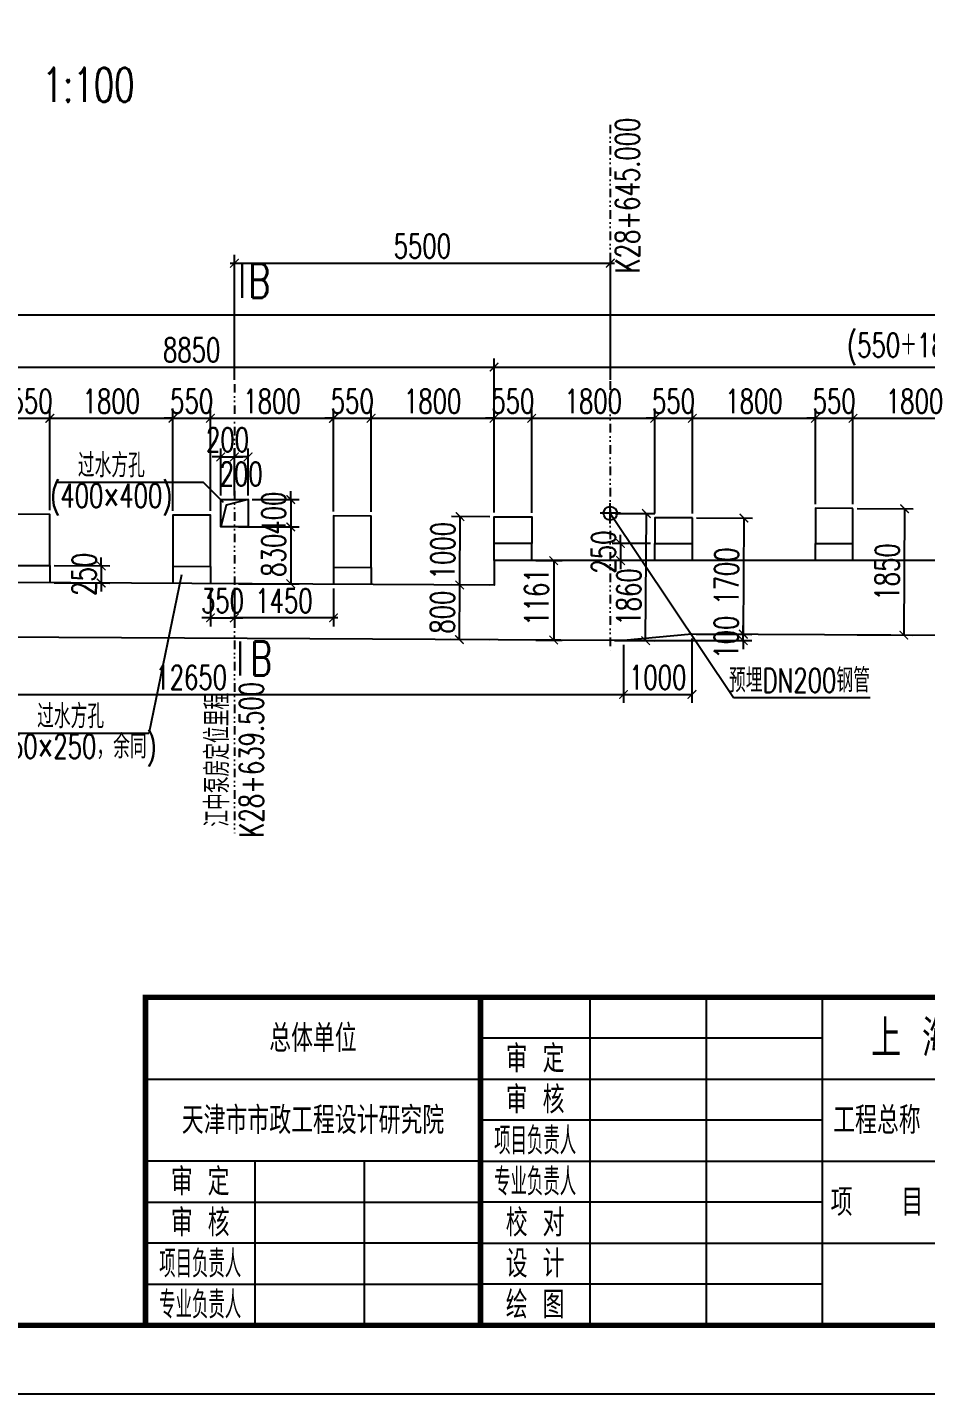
# Model space of a CAD drawing. Extents: x 266020 to 523514, y 704210 to 746210.
# Drawn here: x 416409 to 429551, y 704210 to 724201 of the extents above; entities that cross this region are included whole.
import ezdxf
from ezdxf.enums import TextEntityAlignment as Align

# ---------------------------------------------------------------- set-up
doc = ezdxf.new("R2010")
doc.units = 0
doc.header["$LTSCALE"] = 50
doc.header["$MEASUREMENT"] = 0
doc.linetypes.add('DIVIDE2', pattern=[0.625, 0.25, -0.125, 0, -0.125, 0, -0.125])
doc.layers.get('0').update_dxf_attribs({"linetype": 'CONTINUOUS'})
doc.layers.get('Defpoints').update_dxf_attribs({"linetype": 'CONTINUOUS'})
for name, color, linetype in [('01 标  注', 1, 'CONTINUOUS'), ('4', 4, 'CONTINUOUS'), ('zxz 01 标  注', 1, 'CONTINUOUS'), ('zxz 02 结  构', 5, 'CONTINUOUS'), ('图框', 7, 'CONTINUOUS')]:
    doc.layers.add(name, color=color, linetype=linetype)
doc.styles.get("Standard").update_dxf_attribs({"font": 'txt1.shx', "width": 0.7, "bigfont": 'hztxt.shx'})
doc.dimstyles.new('1：100', dxfattribs={"dimscale": 100, "dimtxt": 3.5, "dimasz": 1.25, "dimexe": 1.25, "dimexo": 0.625, "dimgap": 0.75, "dimtad": 1, "dimdsep": 46, "dimtxsty": 'Standard', "dimblk": 'ARCHTICK', "dimcen": 2.5, "dimclrt": 256, "dimadec": 0, "dimazin": 0, "dimtfac": 1, "dimtix": 1, "dimtmove": 0, "dimatfit": 3, "dimfxl": 0, "dimarcsym": 0})
doc.dimstyles.new('zxz 1：25', dxfattribs={"dimscale": 100, "dimtxt": 3.5, "dimasz": 1.25, "dimexe": 1.25, "dimexo": 0.625, "dimgap": 0.75, "dimtad": 1, "dimdec": 0, "dimlfac": 0.25, "dimdsep": 46, "dimtxsty": 'Standard', "dimblk": 'ARCHTICK', "dimcen": 2.5, "dimdle": 0.625, "dimclrt": 1, "dimadec": 4, "dimazin": 1, "dimtfac": 1, "dimtdec": 0, "dimtix": 1, "dimtmove": 0, "dimatfit": 3, "dimldrblk": 'ARCHTICK', "dimfxl": 0, "dimarcsym": 0})

# ---------------------------------------------------------------- blocks, each defined once
blk = doc.blocks.new('_ArchTick')
at = {"color": 0, "linetype": 'ByBlock', "const_width": 0.15}
blk.add_lwpolyline([(-0.5, -0.5), (0.5, 0.5)], dxfattribs=at)
blk = doc.blocks.new('*D325')
at = {"layer": 'Defpoints', "color": 0}
for p in [(416738, 718481), (416188, 717078), (416738, 717075)]:
    blk.add_point(p, dxfattribs=at)
at = {"layer": 'zxz 01 标  注', "color": 0, "lineweight": -2}
for p, q in [((416188, 717141), (416188, 718606)), ((416738, 717138), (416738, 718606)), ((416188, 718481), (416063, 718481)), ((416188, 718481), (416738, 718481)), ((416738, 718481), (416863, 718481))]:
    blk.add_line(p, q, dxfattribs=at)
at = {"layer": 'zxz 01 标  注', "color": 0, "lineweight": -2, "xscale": 125, "yscale": 125, "zscale": 125}
blk.add_blockref('_ArchTick', (416188, 718481), dxfattribs=at)
at = {"layer": 'zxz 01 标  注', "color": 0, "lineweight": -2, "xscale": 125, "yscale": 125, "zscale": 125, "rotation": 180}
blk.add_blockref('_ArchTick', (416738, 718481), dxfattribs=at)
at = {"layer": 'zxz 01 标  注', "color": 1, "insert": (416463, 718731), "char_height": 350, "attachment_point": 5}
blk.add_mtext('550', dxfattribs=at)
blk = doc.blocks.new('*D326')
at = {"layer": 'Defpoints', "color": 0}
for p in [(418538, 718481), (416738, 717075), (418538, 717066)]:
    blk.add_point(p, dxfattribs=at)
at = {"layer": 'zxz 01 标  注', "color": 0, "lineweight": -2}
for p, q in [((416738, 717138), (416738, 718606)), ((418538, 717128), (418538, 718606)), ((416675, 718481), (418600, 718481))]:
    blk.add_line(p, q, dxfattribs=at)
at = {"layer": 'zxz 01 标  注', "color": 0, "lineweight": -2, "xscale": 125, "yscale": 125, "zscale": 125, "rotation": 180}
blk.add_blockref('_ArchTick', (416738, 718481), dxfattribs=at)
at = {"layer": 'zxz 01 标  注', "color": 0, "lineweight": -2, "xscale": 125, "yscale": 125, "zscale": 125}
blk.add_blockref('_ArchTick', (418538, 718481), dxfattribs=at)
at = {"layer": 'zxz 01 标  注', "color": 1, "insert": (417638, 718731), "char_height": 350, "attachment_point": 5}
blk.add_mtext('1800', dxfattribs=at)
blk = doc.blocks.new('*D327')
at = {"layer": 'Defpoints', "color": 0}
for p in [(419088, 718481), (418538, 717066), (419088, 717062)]:
    blk.add_point(p, dxfattribs=at)
at = {"layer": 'zxz 01 标  注', "color": 0, "lineweight": -2}
for p, q in [((418538, 717128), (418538, 718606)), ((419088, 717125), (419088, 718606)), ((418538, 718481), (418413, 718481)), ((418538, 718481), (419088, 718481)), ((419088, 718481), (419213, 718481))]:
    blk.add_line(p, q, dxfattribs=at)
at = {"layer": 'zxz 01 标  注', "color": 0, "lineweight": -2, "xscale": 125, "yscale": 125, "zscale": 125}
blk.add_blockref('_ArchTick', (418538, 718481), dxfattribs=at)
at = {"layer": 'zxz 01 标  注', "color": 0, "lineweight": -2, "xscale": 125, "yscale": 125, "zscale": 125, "rotation": 180}
blk.add_blockref('_ArchTick', (419088, 718481), dxfattribs=at)
at = {"layer": 'zxz 01 标  注', "color": 1, "insert": (418813, 718731), "char_height": 350, "attachment_point": 5}
blk.add_mtext('550', dxfattribs=at)
blk = doc.blocks.new('*D328')
at = {"layer": 'Defpoints', "color": 0}
for p in [(419088, 716062), (419438, 716061), (419438, 715561)]:
    blk.add_point(p, dxfattribs=at)
at = {"layer": 'zxz 01 标  注', "color": 0, "lineweight": -2}
for p, q in [((419088, 716000), (419088, 715436)), ((419438, 715998), (419438, 715436)), ((419088, 715561), (418963, 715561)), ((419088, 715561), (419438, 715561)), ((419438, 715561), (419563, 715561))]:
    blk.add_line(p, q, dxfattribs=at)
at = {"layer": 'zxz 01 标  注', "color": 0, "lineweight": -2, "xscale": 125, "yscale": 125, "zscale": 125}
blk.add_blockref('_ArchTick', (419088, 715561), dxfattribs=at)
at = {"layer": 'zxz 01 标  注', "color": 0, "lineweight": -2, "xscale": 125, "yscale": 125, "zscale": 125, "rotation": 180}
blk.add_blockref('_ArchTick', (419438, 715561), dxfattribs=at)
at = {"layer": 'zxz 01 标  注', "color": 1, "insert": (419263, 715811), "char_height": 350, "attachment_point": 5}
blk.add_mtext('350', dxfattribs=at)
blk = doc.blocks.new('*D329')
at = {"layer": 'Defpoints', "color": 0}
for p in [(421438, 718481), (420888, 717053), (421438, 717050)]:
    blk.add_point(p, dxfattribs=at)
at = {"layer": 'zxz 01 标  注', "color": 0, "lineweight": -2}
for p, q in [((420888, 717115), (420888, 718606)), ((421438, 717112), (421438, 718606)), ((420888, 718481), (420763, 718481)), ((420888, 718481), (421438, 718481)), ((421438, 718481), (421563, 718481))]:
    blk.add_line(p, q, dxfattribs=at)
at = {"layer": 'zxz 01 标  注', "color": 0, "lineweight": -2, "xscale": 125, "yscale": 125, "zscale": 125}
blk.add_blockref('_ArchTick', (420888, 718481), dxfattribs=at)
at = {"layer": 'zxz 01 标  注', "color": 0, "lineweight": -2, "xscale": 125, "yscale": 125, "zscale": 125, "rotation": 180}
blk.add_blockref('_ArchTick', (421438, 718481), dxfattribs=at)
at = {"layer": 'zxz 01 标  注', "color": 1, "insert": (421163, 718731), "char_height": 350, "attachment_point": 5}
blk.add_mtext('550', dxfattribs=at)
blk = doc.blocks.new('*D330')
at = {"layer": 'Defpoints', "color": 0}
for p in [(419438, 716061), (420888, 716053), (419438, 715561)]:
    blk.add_point(p, dxfattribs=at)
at = {"layer": 'zxz 01 标  注', "color": 0, "lineweight": -2}
for p, q in [((419438, 715998), (419438, 715436)), ((420888, 715990), (420888, 715436)), ((420950, 715561), (419375, 715561))]:
    blk.add_line(p, q, dxfattribs=at)
at = {"layer": 'zxz 01 标  注', "color": 0, "lineweight": -2, "xscale": 125, "yscale": 125, "zscale": 125, "rotation": 180}
blk.add_blockref('_ArchTick', (419438, 715561), dxfattribs=at)
at = {"layer": 'zxz 01 标  注', "color": 0, "lineweight": -2, "xscale": 125, "yscale": 125, "zscale": 125}
blk.add_blockref('_ArchTick', (420888, 715561), dxfattribs=at)
at = {"layer": 'zxz 01 标  注', "color": 1, "insert": (420163, 715811), "char_height": 350, "attachment_point": 5}
blk.add_mtext('1450', dxfattribs=at)
blk = doc.blocks.new('*D331')
at = {"layer": 'Defpoints', "color": 0}
for p in [(420888, 718481), (419088, 717062), (420888, 717053)]:
    blk.add_point(p, dxfattribs=at)
at = {"layer": 'zxz 01 标  注', "color": 0, "lineweight": -2}
for p, q in [((419088, 717125), (419088, 718606)), ((420888, 717115), (420888, 718606)), ((419025, 718481), (420950, 718481))]:
    blk.add_line(p, q, dxfattribs=at)
at = {"layer": 'zxz 01 标  注', "color": 0, "lineweight": -2, "xscale": 125, "yscale": 125, "zscale": 125, "rotation": 180}
blk.add_blockref('_ArchTick', (419088, 718481), dxfattribs=at)
at = {"layer": 'zxz 01 标  注', "color": 0, "lineweight": -2, "xscale": 125, "yscale": 125, "zscale": 125}
blk.add_blockref('_ArchTick', (420888, 718481), dxfattribs=at)
at = {"layer": 'zxz 01 标  注', "color": 1, "insert": (419988, 718731), "char_height": 350, "attachment_point": 5}
blk.add_mtext('1800', dxfattribs=at)
blk = doc.blocks.new('*D332')
at = {"layer": 'Defpoints', "color": 0}
for p in [(423238, 718481), (421438, 717050), (423238, 717040)]:
    blk.add_point(p, dxfattribs=at)
at = {"layer": 'zxz 01 标  注', "color": 0, "lineweight": -2}
for p, q in [((421438, 717112), (421438, 718606)), ((423238, 717102), (423238, 718606)), ((421375, 718481), (423300, 718481))]:
    blk.add_line(p, q, dxfattribs=at)
at = {"layer": 'zxz 01 标  注', "color": 0, "lineweight": -2, "xscale": 125, "yscale": 125, "zscale": 125, "rotation": 180}
blk.add_blockref('_ArchTick', (421438, 718481), dxfattribs=at)
at = {"layer": 'zxz 01 标  注', "color": 0, "lineweight": -2, "xscale": 125, "yscale": 125, "zscale": 125}
blk.add_blockref('_ArchTick', (423238, 718481), dxfattribs=at)
at = {"layer": 'zxz 01 标  注', "color": 1, "insert": (422338, 718731), "char_height": 350, "attachment_point": 5}
blk.add_mtext('1800', dxfattribs=at)
blk = doc.blocks.new('*D333')
at = {"layer": 'Defpoints', "color": 0}
for p in [(423788, 718481), (423238, 717040), (423788, 717037)]:
    blk.add_point(p, dxfattribs=at)
at = {"layer": 'zxz 01 标  注', "color": 0, "lineweight": -2}
for p, q in [((423238, 717102), (423238, 718606)), ((423788, 717099), (423788, 718606)), ((423238, 718481), (423113, 718481)), ((423238, 718481), (423788, 718481)), ((423788, 718481), (423913, 718481))]:
    blk.add_line(p, q, dxfattribs=at)
at = {"layer": 'zxz 01 标  注', "color": 0, "lineweight": -2, "xscale": 125, "yscale": 125, "zscale": 125}
blk.add_blockref('_ArchTick', (423238, 718481), dxfattribs=at)
at = {"layer": 'zxz 01 标  注', "color": 0, "lineweight": -2, "xscale": 125, "yscale": 125, "zscale": 125, "rotation": 180}
blk.add_blockref('_ArchTick', (423788, 718481), dxfattribs=at)
at = {"layer": 'zxz 01 标  注', "color": 1, "insert": (423513, 718731), "char_height": 350, "attachment_point": 5}
blk.add_mtext('550', dxfattribs=at)
blk = doc.blocks.new('*D347')
at = {"layer": 'Defpoints', "color": 0}
for p in [(416738, 716325), (416738, 716075), (417489, 716071)]:
    blk.add_point(p, dxfattribs=at)
at = {"layer": 'zxz 01 标  注', "color": 0, "lineweight": -2}
for p, q in [((416800, 716325), (417616, 716321)), ((417491, 716321), (417489, 716071)), ((417491, 716321), (417491, 716446)), ((416800, 716075), (417614, 716071)), ((417489, 716071), (417488, 715946))]:
    blk.add_line(p, q, dxfattribs=at)
at = {"layer": 'zxz 01 标  注', "color": 0, "lineweight": -2, "xscale": 125, "yscale": 125, "zscale": 125}
for p, rotation in [((417491, 716321), 269.6858874614662), ((417489, 716071), 89.68588746146627)]:
    blk.add_blockref('_ArchTick', p, dxfattribs=dict(at, rotation=rotation))
at = {"layer": 'zxz 01 标  注', "insert": (417240, 716198), "char_height": 350, "attachment_point": 5, "rotation": 89.6859}
blk.add_mtext('250', dxfattribs=at)
blk = doc.blocks.new('*D348')
at = {"layer": 'Defpoints', "color": 0}
for p in [(425588, 718481), (423788, 717037), (425588, 717027)]:
    blk.add_point(p, dxfattribs=at)
at = {"layer": 'zxz 01 标  注', "color": 0, "lineweight": -2}
for p, q in [((423788, 717099), (423788, 718606)), ((425588, 717089), (425588, 718606)), ((423725, 718481), (425650, 718481))]:
    blk.add_line(p, q, dxfattribs=at)
at = {"layer": 'zxz 01 标  注', "color": 0, "lineweight": -2, "xscale": 125, "yscale": 125, "zscale": 125, "rotation": 180}
blk.add_blockref('_ArchTick', (423788, 718481), dxfattribs=at)
at = {"layer": 'zxz 01 标  注', "color": 0, "lineweight": -2, "xscale": 125, "yscale": 125, "zscale": 125}
blk.add_blockref('_ArchTick', (425588, 718481), dxfattribs=at)
at = {"layer": 'zxz 01 标  注', "color": 1, "insert": (424688, 718731), "char_height": 350, "attachment_point": 5}
blk.add_mtext('1800', dxfattribs=at)
blk = doc.blocks.new('*D349')
at = {"layer": 'Defpoints', "color": 0}
for p in [(426138, 718481), (425588, 717027), (426138, 717024)]:
    blk.add_point(p, dxfattribs=at)
at = {"layer": 'zxz 01 标  注', "color": 0, "lineweight": -2}
for p, q in [((425588, 717089), (425588, 718606)), ((426138, 717086), (426138, 718606)), ((425588, 718481), (425463, 718481)), ((425588, 718481), (426138, 718481)), ((426138, 718481), (426263, 718481))]:
    blk.add_line(p, q, dxfattribs=at)
at = {"layer": 'zxz 01 标  注', "color": 0, "lineweight": -2, "xscale": 125, "yscale": 125, "zscale": 125}
blk.add_blockref('_ArchTick', (425588, 718481), dxfattribs=at)
at = {"layer": 'zxz 01 标  注', "color": 0, "lineweight": -2, "xscale": 125, "yscale": 125, "zscale": 125, "rotation": 180}
blk.add_blockref('_ArchTick', (426138, 718481), dxfattribs=at)
at = {"layer": 'zxz 01 标  注', "color": 1, "insert": (425863, 718731), "char_height": 350, "attachment_point": 5}
blk.add_mtext('550', dxfattribs=at)
blk = doc.blocks.new('*D350')
at = {"layer": 'Defpoints', "color": 0}
for p in [(427938, 718481), (427938, 717164), (426138, 717024)]:
    blk.add_point(p, dxfattribs=at)
at = {"layer": 'zxz 01 标  注', "color": 0, "lineweight": -2}
for p, q in [((426138, 717086), (426138, 718606)), ((427938, 717226), (427938, 718606)), ((426075, 718481), (428000, 718481))]:
    blk.add_line(p, q, dxfattribs=at)
at = {"layer": 'zxz 01 标  注', "color": 0, "lineweight": -2, "xscale": 125, "yscale": 125, "zscale": 125, "rotation": 180}
blk.add_blockref('_ArchTick', (426138, 718481), dxfattribs=at)
at = {"layer": 'zxz 01 标  注', "color": 0, "lineweight": -2, "xscale": 125, "yscale": 125, "zscale": 125}
blk.add_blockref('_ArchTick', (427938, 718481), dxfattribs=at)
at = {"layer": 'zxz 01 标  注', "color": 1, "insert": (427038, 718731), "char_height": 350, "attachment_point": 5}
blk.add_mtext('1800', dxfattribs=at)
blk = doc.blocks.new('*D351')
at = {"layer": 'Defpoints', "color": 0}
for p in [(428488, 718481), (427938, 717164), (428488, 717161)]:
    blk.add_point(p, dxfattribs=at)
at = {"layer": 'zxz 01 标  注', "color": 0, "lineweight": -2}
for p, q in [((427938, 717226), (427938, 718606)), ((428488, 717223), (428488, 718606)), ((427938, 718481), (427813, 718481)), ((427938, 718481), (428488, 718481)), ((428488, 718481), (428613, 718481))]:
    blk.add_line(p, q, dxfattribs=at)
at = {"layer": 'zxz 01 标  注', "color": 0, "lineweight": -2, "xscale": 125, "yscale": 125, "zscale": 125}
blk.add_blockref('_ArchTick', (427938, 718481), dxfattribs=at)
at = {"layer": 'zxz 01 标  注', "color": 0, "lineweight": -2, "xscale": 125, "yscale": 125, "zscale": 125, "rotation": 180}
blk.add_blockref('_ArchTick', (428488, 718481), dxfattribs=at)
at = {"layer": 'zxz 01 标  注', "color": 1, "insert": (428213, 718731), "char_height": 350, "attachment_point": 5}
blk.add_mtext('550', dxfattribs=at)
blk = doc.blocks.new('*D352')
at = {"layer": 'Defpoints', "color": 0}
for p in [(430288, 718481), (428488, 717161), (430288, 717151)]:
    blk.add_point(p, dxfattribs=at)
at = {"layer": 'zxz 01 标  注', "color": 0, "lineweight": -2}
for p, q in [((428488, 717223), (428488, 718606)), ((430288, 717214), (430288, 718606)), ((428425, 718481), (430350, 718481))]:
    blk.add_line(p, q, dxfattribs=at)
at = {"layer": 'zxz 01 标  注', "color": 0, "lineweight": -2, "xscale": 125, "yscale": 125, "zscale": 125, "rotation": 180}
blk.add_blockref('_ArchTick', (428488, 718481), dxfattribs=at)
at = {"layer": 'zxz 01 标  注', "color": 0, "lineweight": -2, "xscale": 125, "yscale": 125, "zscale": 125}
blk.add_blockref('_ArchTick', (430288, 718481), dxfattribs=at)
at = {"layer": 'zxz 01 标  注', "color": 1, "insert": (429388, 718731), "char_height": 350, "attachment_point": 5}
blk.add_mtext('1800', dxfattribs=at)
blk = doc.blocks.new('*D360')
at = {"layer": 'Defpoints', "color": 0}
for p in [(422740, 717042), (423238, 717040), (423238, 716040)]:
    blk.add_point(p, dxfattribs=at)
at = {"layer": 'zxz 01 标  注', "color": 0, "lineweight": -2}
for p, q in [((423175, 717040), (422615, 717043)), ((422734, 716042), (422740, 717042)), ((423175, 716040), (422609, 716043))]:
    blk.add_line(p, q, dxfattribs=at)
at = {"layer": 'zxz 01 标  注', "color": 0, "lineweight": -2, "xscale": 125, "yscale": 125, "zscale": 125}
for p, rotation in [((422740, 717042), 89.68588746480138), ((422734, 716042), 269.6858874648014)]:
    blk.add_blockref('_ArchTick', p, dxfattribs=dict(at, rotation=rotation))
at = {"layer": 'zxz 01 标  注', "insert": (422487, 716544), "char_height": 350, "attachment_point": 5, "rotation": 89.6859}
blk.add_mtext('1000', dxfattribs=at)
blk = doc.blocks.new('*D361')
at = {"layer": 'Defpoints', "color": 0}
for p in [(422734, 716042), (423238, 716040), (423238, 715240)]:
    blk.add_point(p, dxfattribs=at)
at = {"layer": 'zxz 01 标  注', "color": 0, "lineweight": -2}
for p, q in [((423175, 716040), (422609, 716043)), ((422730, 715243), (422734, 716042)), ((423175, 715240), (422605, 715243))]:
    blk.add_line(p, q, dxfattribs=at)
at = {"layer": 'zxz 01 标  注', "color": 0, "lineweight": -2, "xscale": 125, "yscale": 125, "zscale": 125}
for p, rotation in [((422734, 716042), 89.68588746480138), ((422730, 715243), 269.6858874648014)]:
    blk.add_blockref('_ArchTick', p, dxfattribs=dict(at, rotation=rotation))
at = {"layer": 'zxz 01 标  注', "insert": (422482, 715644), "char_height": 350, "attachment_point": 5, "rotation": 89.6859}
blk.add_mtext('800', dxfattribs=at)
blk = doc.blocks.new('*D365')
at = {"layer": 'Defpoints', "color": 0}
for p in [(426138, 717024), (426138, 715324), (426883, 715320)]:
    blk.add_point(p, dxfattribs=at)
at = {"layer": 'zxz 01 标  注', "color": 0, "lineweight": -2}
for p, q in [((426200, 717023), (427018, 717019)), ((426893, 717020), (426883, 715320)), ((426200, 715323), (427008, 715319))]:
    blk.add_line(p, q, dxfattribs=at)
at = {"layer": 'zxz 01 标  注', "color": 0, "lineweight": -2, "xscale": 125, "yscale": 125, "zscale": 125}
for p, rotation in [((426893, 717020), 89.68588746480135), ((426883, 715320), 269.6858874648013)]:
    blk.add_blockref('_ArchTick', p, dxfattribs=dict(at, rotation=rotation))
at = {"layer": 'zxz 01 标  注', "insert": (426638, 716171), "char_height": 350, "attachment_point": 5, "rotation": 89.6859}
blk.add_mtext('1700', dxfattribs=at)
blk = doc.blocks.new('*D366')
at = {"layer": 'Defpoints', "color": 0}
for p in [(428488, 717161), (428488, 715311), (429232, 715307)]:
    blk.add_point(p, dxfattribs=at)
at = {"layer": 'zxz 01 标  注', "color": 0, "lineweight": -2}
for p, q in [((428550, 717161), (429368, 717156)), ((429243, 717157), (429232, 715307)), ((428550, 715311), (429357, 715306))]:
    blk.add_line(p, q, dxfattribs=at)
at = {"layer": 'zxz 01 标  注', "color": 0, "lineweight": -2, "xscale": 125, "yscale": 125, "zscale": 125}
for p, rotation in [((429243, 717157), 89.68588746480135), ((429232, 715307), 269.6858874648013)]:
    blk.add_blockref('_ArchTick', p, dxfattribs=dict(at, rotation=rotation))
at = {"layer": 'zxz 01 标  注', "insert": (428988, 716233), "char_height": 350, "attachment_point": 5, "rotation": 89.6859}
blk.add_mtext('1850', dxfattribs=at)
blk = doc.blocks.new('*D367')
at = {"layer": 'Defpoints', "color": 0}
for p in [(419638, 717291), (419638, 716891), (420263, 716891)]:
    blk.add_point(p, dxfattribs=at)
at = {"layer": 'zxz 01 标  注', "color": 0, "lineweight": -2}
for p, q in [((420263, 717291), (420263, 717416)), ((419700, 717291), (420388, 717291)), ((420263, 717291), (420263, 716891)), ((419700, 716891), (420388, 716891)), ((420263, 716891), (420263, 716766))]:
    blk.add_line(p, q, dxfattribs=at)
at = {"layer": 'zxz 01 标  注', "color": 0, "lineweight": -2, "xscale": 125, "yscale": 125, "zscale": 125}
for p, rotation in [((420263, 717291), 270), ((420263, 716891), 90)]:
    blk.add_blockref('_ArchTick', p, dxfattribs=dict(at, rotation=rotation))
at = {"layer": 'zxz 01 标  注', "insert": (420013, 717091), "char_height": 350, "attachment_point": 5, "rotation": 90}
blk.add_mtext('400', dxfattribs=at)
blk = doc.blocks.new('*D368')
at = {"layer": 'Defpoints', "color": 0}
for p in [(419438, 717916), (419238, 717291), (419438, 717291)]:
    blk.add_point(p, dxfattribs=at)
at = {"layer": 'zxz 01 标  注', "color": 0, "lineweight": -2}
for p, q in [((419238, 717916), (419113, 717916)), ((419238, 717353), (419238, 718041)), ((419238, 717916), (419438, 717916)), ((419438, 717353), (419438, 718041)), ((419438, 717916), (419563, 717916))]:
    blk.add_line(p, q, dxfattribs=at)
at = {"layer": 'zxz 01 标  注', "color": 0, "lineweight": -2, "xscale": 125, "yscale": 125, "zscale": 125}
blk.add_blockref('_ArchTick', (419238, 717916), dxfattribs=at)
at = {"layer": 'zxz 01 标  注', "color": 0, "lineweight": -2, "xscale": 125, "yscale": 125, "zscale": 125, "rotation": 180}
blk.add_blockref('_ArchTick', (419438, 717916), dxfattribs=at)
at = {"layer": 'zxz 01 标  注', "insert": (419338, 718166), "char_height": 350, "attachment_point": 5}
blk.add_mtext('200', dxfattribs=at)
blk = doc.blocks.new('*D369')
at = {"layer": 'Defpoints', "color": 0}
for p in [(419438, 717916), (419438, 717291), (419638, 717291)]:
    blk.add_point(p, dxfattribs=at)
at = {"layer": 'zxz 01 标  注', "color": 0, "lineweight": -2}
for p, q in [((419438, 717353), (419438, 718041)), ((419638, 717916), (419438, 717916)), ((419638, 717353), (419638, 718041))]:
    blk.add_line(p, q, dxfattribs=at)
at = {"layer": 'zxz 01 标  注', "color": 0, "lineweight": -2, "xscale": 125, "yscale": 125, "zscale": 125, "rotation": 180}
blk.add_blockref('_ArchTick', (419438, 717916), dxfattribs=at)
at = {"layer": 'zxz 01 标  注', "color": 0, "lineweight": -2, "xscale": 125, "yscale": 125, "zscale": 125}
blk.add_blockref('_ArchTick', (419638, 717916), dxfattribs=at)
at = {"layer": 'zxz 01 标  注', "insert": (419538, 717666), "char_height": 350, "attachment_point": 5}
blk.add_mtext('200', dxfattribs=at)
blk = doc.blocks.new('*D371')
at = {"layer": 'Defpoints', "color": 0}
for p in [(437888, 719993), (390338, 717220), (437888, 717109)]:
    blk.add_point(p, dxfattribs=at)
at = {"layer": 'zxz 01 标  注', "color": 0, "lineweight": -2}
for p, q in [((390338, 717283), (390338, 720118)), ((437888, 717172), (437888, 720118)), ((390275, 719993), (437950, 719993))]:
    blk.add_line(p, q, dxfattribs=at)
at = {"layer": 'zxz 01 标  注', "color": 0, "lineweight": -2, "xscale": 125, "yscale": 125, "zscale": 125, "rotation": 180}
blk.add_blockref('_ArchTick', (390338, 719993), dxfattribs=at)
at = {"layer": 'zxz 01 标  注', "color": 0, "lineweight": -2, "xscale": 125, "yscale": 125, "zscale": 125}
blk.add_blockref('_ArchTick', (437888, 719993), dxfattribs=at)
at = {"layer": 'zxz 01 标  注', "color": 1, "insert": (414113, 720243), "char_height": 350, "attachment_point": 5}
blk.add_mtext('47550', dxfattribs=at)
blk = doc.blocks.new('*D372')
at = {"layer": 'Defpoints', "color": 0}
for p in [(423238, 719231), (414388, 717088), (423238, 717040)]:
    blk.add_point(p, dxfattribs=at)
at = {"layer": 'zxz 01 标  注', "color": 0, "lineweight": -2}
for p, q in [((414388, 717151), (414388, 719356)), ((423238, 717102), (423238, 719356)), ((414325, 719231), (423300, 719231))]:
    blk.add_line(p, q, dxfattribs=at)
at = {"layer": 'zxz 01 标  注', "color": 0, "lineweight": -2, "xscale": 125, "yscale": 125, "zscale": 125, "rotation": 180}
blk.add_blockref('_ArchTick', (414388, 719231), dxfattribs=at)
at = {"layer": 'zxz 01 标  注', "color": 0, "lineweight": -2, "xscale": 125, "yscale": 125, "zscale": 125}
blk.add_blockref('_ArchTick', (423238, 719231), dxfattribs=at)
at = {"layer": 'zxz 01 标  注', "color": 1, "insert": (418813, 719481), "char_height": 350, "attachment_point": 5}
blk.add_mtext('8850', dxfattribs=at)
blk = doc.blocks.new('*D373')
at = {"layer": 'Defpoints', "color": 0}
for p in [(437338, 719231), (437338, 717112), (423238, 717040)]:
    blk.add_point(p, dxfattribs=at)
at = {"layer": 'zxz 01 标  注', "color": 0, "lineweight": -2}
for p, q in [((423238, 717102), (423238, 719356)), ((437338, 717175), (437338, 719356)), ((423175, 719231), (437400, 719231))]:
    blk.add_line(p, q, dxfattribs=at)
at = {"layer": 'zxz 01 标  注', "color": 0, "lineweight": -2, "xscale": 125, "yscale": 125, "zscale": 125, "rotation": 180}
blk.add_blockref('_ArchTick', (423238, 719231), dxfattribs=at)
at = {"layer": 'zxz 01 标  注', "color": 0, "lineweight": -2, "xscale": 125, "yscale": 125, "zscale": 125}
blk.add_blockref('_ArchTick', (437338, 719231), dxfattribs=at)
at = {"layer": 'zxz 01 标  注', "color": 1, "insert": (430288, 719493), "char_height": 350, "attachment_point": 5}
blk.add_mtext('(550＋1800)×6=14100', dxfattribs=at)
blk = doc.blocks.new('*D382')
at = {"layer": 'Defpoints', "color": 0}
for p in [(425588, 716649), (425088, 716399), (425588, 716399)]:
    blk.add_point(p, dxfattribs=at)
at = {"layer": 'zxz 01 标  注', "color": 0, "lineweight": -2}
for p, q in [((425088, 716649), (425088, 716774)), ((425525, 716649), (424963, 716649)), ((425088, 716649), (425088, 716399)), ((425525, 716399), (424963, 716399)), ((425088, 716399), (425088, 716274))]:
    blk.add_line(p, q, dxfattribs=at)
at = {"layer": 'zxz 01 标  注', "color": 0, "lineweight": -2, "xscale": 125, "yscale": 125, "zscale": 125}
for p, rotation in [((425088, 716649), 270), ((425088, 716399), 90)]:
    blk.add_blockref('_ArchTick', p, dxfattribs=dict(at, rotation=rotation))
at = {"layer": 'zxz 01 标  注', "color": 1, "insert": (424838, 716524), "char_height": 350, "attachment_point": 5, "rotation": 90}
blk.add_mtext('250', dxfattribs=at)
blk = doc.blocks.new('*D376')
at = {"layer": 'Defpoints', "color": 0}
for p in [(424938, 720750), (419438, 718981), (424938, 718981)]:
    blk.add_point(p, dxfattribs=at)
at = {"layer": 'zxz 01 标  注', "color": 0, "lineweight": -2}
for p, q in [((419375, 720750), (425000, 720750)), ((419438, 719044), (419438, 720875)), ((424938, 719044), (424938, 720875))]:
    blk.add_line(p, q, dxfattribs=at)
at = {"layer": 'zxz 01 标  注', "color": 0, "lineweight": -2, "xscale": 125, "yscale": 125, "zscale": 125, "rotation": 180}
blk.add_blockref('_ArchTick', (419438, 720750), dxfattribs=at)
at = {"layer": 'zxz 01 标  注', "color": 0, "lineweight": -2, "xscale": 125, "yscale": 125, "zscale": 125}
blk.add_blockref('_ArchTick', (424938, 720750), dxfattribs=at)
at = {"layer": 'zxz 01 标  注', "color": 1, "insert": (422188, 721000), "char_height": 350, "attachment_point": 5}
blk.add_mtext('5500', dxfattribs=at)
blk = doc.blocks.new('*D377')
at = {"layer": 'Defpoints', "color": 0}
for p in [(423788, 716398), (423788, 715237), (424109, 715237)]:
    blk.add_point(p, dxfattribs=at)
at = {"layer": 'zxz 01 标  注', "color": 0, "lineweight": -2}
for p, q in [((423850, 716398), (424234, 716398)), ((424109, 716398), (424109, 715237)), ((423850, 715237), (424234, 715237))]:
    blk.add_line(p, q, dxfattribs=at)
at = {"layer": 'zxz 01 标  注', "color": 0, "lineweight": -2, "xscale": 125, "yscale": 125, "zscale": 125}
for p, rotation in [((424109, 716398), 90), ((424109, 715237), 270)]:
    blk.add_blockref('_ArchTick', p, dxfattribs=dict(at, rotation=rotation))
at = {"layer": 'zxz 01 标  注', "insert": (423859, 715866), "char_height": 350, "attachment_point": 5, "rotation": 90}
blk.add_mtext('1161', dxfattribs=at)
blk = doc.blocks.new('*D378')
at = {"layer": 'Defpoints', "color": 0}
for p in [(424947, 717090), (425465, 717088), (424937, 715230)]:
    blk.add_point(p, dxfattribs=at)
at = {"layer": 'zxz 01 标  注', "color": 0, "lineweight": -2}
for p, q in [((425010, 717090), (425590, 717087)), ((425454, 715228), (425465, 717088)), ((425000, 715230), (425579, 715227))]:
    blk.add_line(p, q, dxfattribs=at)
at = {"layer": 'zxz 01 标  注', "color": 0, "lineweight": -2, "xscale": 125, "yscale": 125, "zscale": 125}
for p, rotation in [((425465, 717088), 89.68588746165277), ((425454, 715228), 269.6858874616528)]:
    blk.add_blockref('_ArchTick', p, dxfattribs=dict(at, rotation=rotation))
at = {"layer": 'zxz 01 标  注', "insert": (425208, 715867), "char_height": 350, "attachment_point": 5, "rotation": 89.6859}
blk.add_mtext('1860', dxfattribs=at)
blk = doc.blocks.new('*D379')
at = {"layer": 'Defpoints', "color": 0}
for p in [(419438, 716891), (419438, 716061), (420263, 716061)]:
    blk.add_point(p, dxfattribs=at)
at = {"layer": 'zxz 01 标  注', "color": 0, "lineweight": -2}
for p, q in [((419500, 716891), (420388, 716891)), ((420263, 716891), (420263, 716061)), ((419500, 716061), (420388, 716061))]:
    blk.add_line(p, q, dxfattribs=at)
at = {"layer": 'zxz 01 标  注', "color": 0, "lineweight": -2, "xscale": 125, "yscale": 125, "zscale": 125}
for p, rotation in [((420263, 716891), 90), ((420263, 716061), 270)]:
    blk.add_blockref('_ArchTick', p, dxfattribs=dict(at, rotation=rotation))
at = {"layer": 'zxz 01 标  注', "insert": (420013, 716476), "char_height": 350, "attachment_point": 5, "rotation": 90}
blk.add_mtext('830', dxfattribs=at)
blk = doc.blocks.new('*D565')
at = {"layer": 'Defpoints', "color": 0}
for p in [(412482, 715299), (425131, 715229), (425131, 714440)]:
    blk.add_point(p, dxfattribs=at)
at = {"layer": 'zxz 01 标  注', "color": 0, "lineweight": -2}
for p, q in [((412482, 715236), (412482, 714316)), ((425131, 715167), (425131, 714316)), ((412482, 714440), (425131, 714440))]:
    blk.add_line(p, q, dxfattribs=at)
at = {"layer": 'zxz 01 标  注', "color": 0, "lineweight": -2, "xscale": 125, "yscale": 125, "zscale": 125, "rotation": 180}
blk.add_blockref('_ArchTick', (412482, 714440), dxfattribs=at)
at = {"layer": 'zxz 01 标  注', "color": 0, "lineweight": -2, "xscale": 125, "yscale": 125, "zscale": 125}
blk.add_blockref('_ArchTick', (425131, 714440), dxfattribs=at)
at = {"layer": 'zxz 01 标  注', "insert": (418807, 714690), "char_height": 350, "attachment_point": 5}
blk.add_mtext('12650', dxfattribs=at)
blk = doc.blocks.new('*D566')
at = {"layer": 'Defpoints', "color": 0}
for p in [(426132, 715324), (425131, 715229), (426132, 714440)]:
    blk.add_point(p, dxfattribs=at)
at = {"layer": 'zxz 01 标  注', "color": 0, "lineweight": -2}
for p, q in [((425131, 715167), (425131, 714316)), ((426132, 715261), (426132, 714316)), ((425131, 714440), (426132, 714440))]:
    blk.add_line(p, q, dxfattribs=at)
at = {"layer": 'zxz 01 标  注', "color": 0, "lineweight": -2, "xscale": 125, "yscale": 125, "zscale": 125, "rotation": 180}
blk.add_blockref('_ArchTick', (425131, 714440), dxfattribs=at)
at = {"layer": 'zxz 01 标  注', "color": 0, "lineweight": -2, "xscale": 125, "yscale": 125, "zscale": 125}
blk.add_blockref('_ArchTick', (426132, 714440), dxfattribs=at)
at = {"layer": 'zxz 01 标  注', "insert": (425632, 714690), "char_height": 350, "attachment_point": 5}
blk.add_mtext('1000', dxfattribs=at)
blk = doc.blocks.new('*D567')
at = {"layer": 'Defpoints', "color": 0}
for p in [(426132, 715324), (426883, 715324), (425131, 715229)]:
    blk.add_point(p, dxfattribs=at)
at = {"layer": 'zxz 01 标  注', "color": 0, "lineweight": -2}
for p, q in [((426194, 715324), (427008, 715324)), ((426883, 715324), (426883, 715449)), ((426883, 715229), (426883, 715324)), ((425194, 715229), (427008, 715229)), ((426883, 715229), (426883, 715104))]:
    blk.add_line(p, q, dxfattribs=at)
at = {"layer": 'zxz 01 标  注', "color": 0, "lineweight": -2, "xscale": 125, "yscale": 125, "zscale": 125}
for p, rotation in [((426883, 715324), 270), ((426883, 715229), 90)]:
    blk.add_blockref('_ArchTick', p, dxfattribs=dict(at, rotation=rotation))
at = {"layer": 'zxz 01 标  注', "insert": (426633, 715277), "char_height": 350, "attachment_point": 5, "rotation": 90}
blk.add_mtext('100', dxfattribs=at)

msp = doc.modelspace()

# ---------------------------------------------------------------- linework, layer by layer
at = {"layer": '01 标  注'}
msp.add_lwpolyline([(442037.835, 704209.674), (442037.835, 746209.674), (382337.835, 746209.674), (382337.835, 704209.674)], close=True, dxfattribs=at)
at = {"layer": '01 标  注', "const_width": 35}
for points in [[(419552.835, 720742.531), (419552.835, 720242.531)], [(419523.914, 715217.22), (419523.914, 714717.22)]]:
    msp.add_lwpolyline(points, dxfattribs=at)
at = {"layer": '4', "color": 7, "const_width": 80}
msp.add_lwpolyline([(441037.835, 705209.674), (441037.835, 745209.674), (384837.835, 745209.674), (384837.835, 705209.674)], close=True, dxfattribs=at)
at = {"layer": 'zxz 01 标  注', "linetype": 'DIVIDE2', "ltscale": 10}
for p, q in [((424937.835, 722777), (424937.835, 715039.733)), ((419437.835, 718981.479), (419437.835, 712409.674))]:
    msp.add_line(p, q, dxfattribs=at)
at = {"layer": 'zxz 01 标  注'}
for p, q in [((418987.835, 717540.566), (416857.09, 717540.566)), ((419277.835, 717250.566), (418987.835, 717540.566)), ((424937.835, 716940.387), (424937.835, 717240.387)), ((425087.835, 717090.387), (424787.835, 717090.387)), ((424937.835, 717090.387), (426737.919, 714395.303)), ((423237.835, 716398.566), (423237.835, 716648.566)), ((423787.835, 716398.566), (423787.835, 716648.566)), ((425587.835, 716398.566), (425587.835, 716648.566)), ((426137.835, 716398.566), (426137.835, 716648.566)), ((427937.835, 716398.566), (427937.835, 716648.566)), ((428487.835, 716398.566), (428487.835, 716648.566)), ((416737.835, 716325.369), (416737.835, 716075.369)), ((418537.835, 716315.5), (418537.835, 716065.5)), ((419087.835, 716312.485), (419087.835, 716062.485)), ((420887.835, 716302.617), (420887.835, 716052.617)), ((418663.524, 716191.189), (418187.138, 713870.803)), ((421437.835, 716299.602), (421437.835, 716049.602)), ((426737.919, 714395.303), (428738.5, 714395.303)), ((418187.138, 713870.803), (415893.647, 713870.803))]:
    msp.add_line(p, q, dxfattribs=at)
at = {"layer": 'zxz 01 标  注', "color": 1}
msp.add_line((419587.835, 716890.566), (419287.835, 716890.566), dxfattribs=at)
at = {"layer": 'zxz 01 标  注'}
msp.add_lwpolyline([(419237.835, 717290.566), (419637.835, 717290.566), (419637.835, 716890.566), (419237.835, 716890.566)], close=True, dxfattribs=at)
msp.add_lwpolyline([(419637.835, 717290.566), (419317.835, 717210.566), (419237.835, 716890.566)], dxfattribs=at)
msp.add_circle((424937.835, 717090.44), 100, dxfattribs=at)
at = {"layer": 'zxz 02 结  构', "ltscale": 4}
msp.add_line((426131.943, 715323.867), (425131.41, 715229.351), dxfattribs=at)
at = {"layer": 'zxz 02 结  构'}
for p, q in [((439887.835, 715248.452), (426131.943, 715323.867)), ((425131.41, 715229.351), (412481.735, 715298.701))]:
    msp.add_line(p, q, dxfattribs=at)
at = {"layer": 'zxz 02 结  构', "ltscale": 4}
for points in [[(439887.835, 716648.452), (437887.835, 716659.417), (437887.835, 717109.417), (437337.835, 717112.432), (437337.835, 716398.566), (423237.835, 716398.566), (423237.835, 716039.733), (414387.835, 716088.252), (414387.835, 716398.252), (390887.835, 716527.087), (390887.835, 717217.087), (390337.835, 717220.103), (390337.835, 716920.103), (388337.835, 716931.067)], [(423787.835, 716648.566), (423237.835, 716648.566), (423237.835, 717039.733), (423787.835, 717036.718), (423787.835, 716648.566)]]:
    msp.add_lwpolyline(points, dxfattribs=at)
for points in [[(428487.835, 717160.951), (427937.835, 717163.966), (427937.835, 716648.566), (428487.835, 716648.566)], [(416737.835, 716325.369), (416737.835, 717075.369), (416187.835, 717078.384), (416187.835, 716328.384)], [(418537.835, 716315.5), (419087.835, 716312.485), (419087.835, 717062.485), (418537.835, 717065.5)], [(421437.835, 716299.602), (421437.835, 717049.602), (420887.835, 717052.617), (420887.835, 716302.617)], [(426137.835, 717023.834), (425587.835, 717026.85), (425587.835, 716648.566), (426137.835, 716648.566)]]:
    msp.add_lwpolyline(points, close=True, dxfattribs=at)
at = {"layer": '图框', "color": 7}
for p, q in [((424637.835, 710009.674), (424637.835, 705209.674)), ((426337.835, 710009.674), (426337.835, 705209.674)), ((428037.835, 710009.674), (428037.835, 705209.674)), ((428037.835, 709409.674), (423037.835, 709409.674)), ((418137.835, 708809.674), (441037.835, 708809.674)), ((428037.835, 708209.674), (423037.835, 708209.674)), ((423037.835, 707609.674), (418137.835, 707609.674)), ((419737.835, 707609.674), (419737.835, 705209.674)), ((421337.835, 707609.674), (421337.835, 705209.674)), ((423037.835, 707609.674), (441037.835, 707609.674)), ((418137.835, 707009.674), (423037.835, 707009.674)), ((428037.835, 707009.674), (423037.835, 707009.674)), ((423037.835, 706409.674), (418137.835, 706409.674)), ((423037.835, 706409.674), (441037.835, 706409.674)), ((418137.835, 705809.674), (423037.835, 705809.674)), ((428037.835, 705809.674), (423037.835, 705809.674))]:
    msp.add_line(p, q, dxfattribs=at)
at = {"layer": '图框', "color": 7, "const_width": 80}
for points in [[(418137.835, 710009.674), (441037.835, 710009.674), (441037.835, 705209.674), (418137.835, 705209.674)], [(423037.835, 710009.674), (441037.835, 710009.674), (441037.835, 705209.674), (423037.835, 705209.674)]]:
    msp.add_lwpolyline(points, close=True, dxfattribs=at)

# ---------------------------------------------------------------- texts
at = {"layer": '01 标  注', "char_height": 500, "attachment_point": 5}
for insert in [(419802.835, 720492.531), (419831.756, 714967.22)]:
    msp.add_mtext('B', dxfattribs=dict(at, insert=insert))
at = {"layer": 'zxz 01 标  注', "width": 0.7}
msp.add_text('  1:100', height=500, dxfattribs=at).set_placement((417064.852, 723359.674), align=Align.MIDDLE_CENTER)
at = {"layer": 'zxz 01 标  注', "color": 1, "char_height": 350, "attachment_point": 5, "rotation": 90}
for s, insert in [('K28+645.000', (425187.835, 721741.446)), ('{\\C256;K28+639.500}', (419687.835, 713485.12)), ('江中泵房定位里程', (419187.835, 713485.12))]:
    msp.add_mtext(s, dxfattribs=dict(at, insert=insert))
at = {"layer": 'zxz 01 标  注', "color": 1, "char_height": 350, "attachment_point": 5}
for s, insert in [('过水方孔', (417637.835, 717790.566)), ('(400×400)', (417637.835, 717290.566)), ('预埋DN200钢管', (427705.246, 714645.303)), ('过水方孔', (417041.892, 714120.803)), ('(250×250，余同)', (417041.892, 713620.803))]:
    msp.add_mtext(s, dxfattribs=dict(at, insert=insert))
at = {"layer": '图框', "color": 7}
for s, height, width, p in [('上 海 市 隧 道 工 程 轨 道 交 通 设 计 研 究 院', 550, 0.8, (434537.835, 709409.674)), ('总体单位', 400, 0.8, (420587.835, 709409.674)), ('审 定', 400, 0.8, (423837.835, 709109.674)), ('审 核', 400, 0.8, (423837.835, 708509.674)), ('天津市市政工程设计研究院', 400, 0.8, (420587.835, 708209.674)), ('工程总称', 400, 0.8, (428837.835, 708209.674)), ('项目负责人', 400, 0.6, (423837.835, 707909.674)), ('审 定', 400, 0.8, (418937.835, 707309.674)), ('专业负责人', 400, 0.6, (423837.835, 707309.674)), ('项   目', 400, 0.8, (428837.835, 707009.674)), ('审 核', 400, 0.8, (418937.835, 706709.674)), ('校 对', 400, 0.8, (423837.835, 706709.674)), ('项目负责人', 400, 0.6, (418937.835, 706109.674)), ('设 计', 400, 0.8, (423837.835, 706109.674)), ('专业负责人', 400, 0.6, (418937.835, 705509.674)), ('绘 图', 400, 0.8, (423837.835, 705509.674))]:
    msp.add_text(s, height=height, dxfattribs=dict(at, width=width)).set_placement(p, align=Align.MIDDLE_CENTER)

# ---------------------------------------------------------------- dimensions: what is measured, and where the dimension line sits
at = {"layer": 'zxz 01 标  注'}
dim = msp.add_aligned_dim(p1=(419437.835, 718981.479), p2=(424937.835, 718981.479), distance=1768.521, dimstyle='zxz 1：25', override={"dimlfac": 1}, dxfattribs=at)
dim.commit()
dim.dimension.update_dxf_attribs({"geometry": '*D376', "text_midpoint": (422187.835, 721000)})
for base, p1, p2, dimstyle, override, picture, middle in [((437887.835, 719992.531), (390337.835, 717220.103), (437887.835, 717109.417), 'zxz 1：25', {"dimlfac": 1}, '*D371', (414112.835, 720242.531)), ((423237.835, 719231.479), (414387.835, 717088.252), (423237.835, 717039.733), 'zxz 1：25', {"dimlfac": 1}, '*D372', (418812.835, 719481.479)), ((416737.835, 718481.479), (416187.835, 717078.384), (416737.835, 717075.369), 'zxz 1：25', {"dimlfac": 1}, '*D325', (416462.835, 718731.479)), ((418537.835, 718481.479), (416737.835, 717075.369), (418537.835, 717065.5), 'zxz 1：25', {"dimlfac": 1}, '*D326', (417637.835, 718731.479)), ((419087.835, 718481.479), (418537.835, 717065.5), (419087.835, 717062.485), 'zxz 1：25', {"dimlfac": 1}, '*D327', (418812.835, 718731.479)), ((420887.835, 718481.479), (419087.835, 717062.485), (420887.835, 717052.617), 'zxz 1：25', {"dimlfac": 1}, '*D331', (419987.835, 718731.479)), ((421437.835, 718481.479), (420887.835, 717052.617), (421437.835, 717049.602), 'zxz 1：25', {"dimlfac": 1}, '*D329', (421162.835, 718731.479)), ((423237.835, 718481.479), (421437.835, 717049.602), (423237.835, 717039.733), 'zxz 1：25', {"dimlfac": 1}, '*D332', (422337.835, 718731.479)), ((423787.835, 718481.479), (423237.835, 717039.733), (423787.835, 717036.718), 'zxz 1：25', {"dimlfac": 1}, '*D333', (423512.835, 718731.479)), ((425587.835, 718481.479), (423787.835, 717036.718), (425587.835, 717026.85), 'zxz 1：25', {"dimlfac": 1}, '*D348', (424687.835, 718731.479)), ((426137.835, 718481.479), (425587.835, 717026.85), (426137.835, 717023.834), 'zxz 1：25', {"dimlfac": 1}, '*D349', (425862.835, 718731.479)), ((427937.835, 718481.479), (426137.835, 717023.834), (427937.835, 717163.966), 'zxz 1：25', {"dimlfac": 1}, '*D350', (427037.835, 718731.479)), ((428487.835, 718481.479), (427937.835, 717163.966), (428487.835, 717160.951), 'zxz 1：25', {"dimlfac": 1}, '*D351', (428212.835, 718731.479)), ((430287.835, 718481.479), (428487.835, 717160.951), (430287.835, 717151.083), 'zxz 1：25', {"dimlfac": 1}, '*D352', (429387.835, 718731.479)), ((419437.835, 717915.566), (419237.835, 717290.566), (419437.835, 717290.566), '1：100', {"dimfxl": 1.25, "dimarcsym": 1}, '*D368', (419337.835, 718165.566)), ((419437.835, 715560.566), (419087.835, 716062.485), (419437.835, 716060.566), 'zxz 1：25', {"dimlfac": 1}, '*D328', (419262.835, 715810.566))]:
    dim = msp.add_linear_dim(base=base, p1=p1, p2=p2, dimstyle=dimstyle, override=override, dxfattribs=at)
    dim.commit()
    dim.dimension.update_dxf_attribs({"geometry": picture, "text_midpoint": middle})
for base, p1, p2, text, dimstyle, override, picture, middle in [((437337.835, 719231.479), (423237.835, 717039.733), (437337.835, 717112.432), '(550＋1800)×6=<>', 'zxz 1：25', {"dimlfac": 1}, '*D373', (430287.835, 719492.531)), ((426131.943, 714440.5), (425131.41, 715229.351), (426131.943, 715323.867), '1000', '1：100', {"dimdec": 0}, '*D566', (425631.677, 714690.5)), ((425131.41, 714440.5), (412481.735, 715298.701), (425131.41, 715229.351), '12650', '1：100', {"dimdec": 0}, '*D565', (418806.573, 714690.5))]:
    dim = msp.add_linear_dim(base=base, p1=p1, p2=p2, text=text, dimstyle=dimstyle, override=override, dxfattribs=at)
    dim.commit()
    dim.dimension.update_dxf_attribs({"geometry": picture, "text_midpoint": middle})
dim = msp.add_linear_dim(base=(419437.835, 717915.566), p1=(419637.835, 717290.566), p2=(419437.835, 717290.566), dimstyle='1：100', override={"dimtmove": 2, "dimfxl": 1.25, "dimarcsym": 1}, dxfattribs=at)
dim.commit()
dim.dimension.update_dxf_attribs({"geometry": '*D369', "text_midpoint": (419537.835, 717665.566), "dimtype": 160})
for base, p1, p2, angle, dimstyle, override, picture, middle in [((420262.835, 716890.566), (419637.835, 717290.566), (419637.835, 716890.566), 90, '1：100', {"dimfxl": 1.25, "dimarcsym": 1}, '*D367', (420012.835, 717090.566)), ((422739.719, 717042.464), (423237.835, 716039.733), (423237.835, 717039.733), 269.6858875, '1：100', {"dimdec": 0, "dimfxl": 1.25, "dimarcsym": 1}, '*D360', (422486.982, 716543.85)), ((429232.473, 715306.869), (428487.789, 717160.951), (428487.84, 715310.951), 89.6858875, '1：100', {"dimdec": 0, "dimfxl": 1.25, "dimarcsym": 1}, '*D366', (428987.548, 716233.211)), ((425087.835, 716398.566), (425587.835, 716648.566), (425587.835, 716398.566), 90, 'zxz 1：25', {"dimlfac": 1}, '*D382', (424837.835, 716523.566)), ((426883.295, 715319.748), (426137.789, 717023.835), (426137.835, 715323.834), 89.6858875, '1：100', {"dimdec": 0, "dimfxl": 1.25, "dimarcsym": 1}, '*D365', (426637.959, 716171.093)), ((417489.177, 716071.249), (416737.835, 716325.369), (416737.835, 716075.369), 89.6858875, '1：100', {"dimdec": 0, "dimfxl": 1.25, "dimarcsym": 1}, '*D347', (417239.866, 716197.616)), ((422734.237, 716042.494), (423237.835, 715239.732), (423237.835, 716039.733), 269.6858875, '1：100', {"dimdec": 0, "dimfxl": 1.25, "dimarcsym": 1}, '*D361', (422482.048, 715643.876)), ((419437.835, 715560.566), (420887.835, 716052.617), (419437.835, 716060.566), 180, 'zxz 1：25', {"dimlfac": 1}, '*D330', (420162.835, 715810.566))]:
    dim = msp.add_linear_dim(base=base, p1=p1, p2=p2, angle=angle, dimstyle=dimstyle, override=override, dxfattribs=at)
    dim.commit()
    dim.dimension.update_dxf_attribs({"geometry": picture, "text_midpoint": middle})
for base, p1, p2, angle, picture, middle in [((425464.559, 717087.552), (424937.287, 715230.415), (424947.484, 717090.387), 89.6858875, '*D378', (425457.86, 715865.563)), ((424108.824, 715236.717), (423787.835, 716397.928), (423787.835, 715236.717), 270, '*D377', (424108.824, 715865.563))]:
    dim = msp.add_linear_dim(base=base, p1=p1, p2=p2, angle=angle, dimstyle='1：100', override={"dimdec": 0}, dxfattribs=at)
    dim.commit()
    dim.dimension.update_dxf_attribs({"geometry": picture, "text_midpoint": middle, "dimtype": 161})
dim = msp.add_aligned_dim(p1=(419437.835, 716890.566), p2=(419437.835, 716060.566), distance=825, dimstyle='1：100', dxfattribs=at)
dim.commit()
dim.dimension.update_dxf_attribs({"geometry": '*D379', "text_midpoint": (420012.835, 716475.566)})
dim = msp.add_linear_dim(base=(426883.295, 715323.867), p1=(425131.41, 715229.351), p2=(426131.943, 715323.867), angle=90, text='100', dimstyle='1：100', override={"dimdec": 0}, dxfattribs=at)
dim.commit()
dim.dimension.update_dxf_attribs({"geometry": '*D567', "text_midpoint": (426633.295, 715276.609)})

doc.saveas('drawing.dxf')
